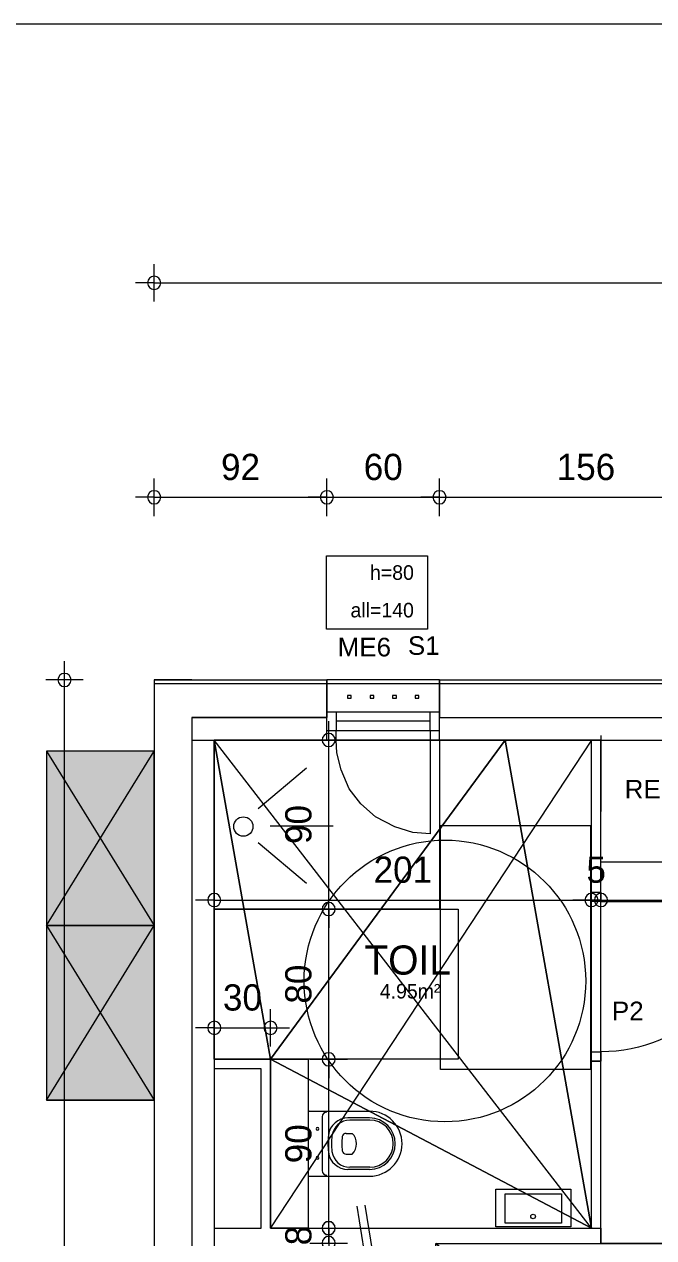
# Model space of a CAD drawing. Header units: metres. Extents: x 1.8 to 61.8, y -53.3 to -11.3.
# Drawn here: x 5.91 to 9.26, y -17.77 to -11.31 of the extents above; entities that cross this region are included whole.
import ezdxf
from ezdxf.enums import TextEntityAlignment as Align
from ezdxf.lldxf.tags import DXFTag

# ---------------------------------------------------------------- set-up
doc = ezdxf.new("R2010")
doc.units = ezdxf.units.M
doc.header["$MEASUREMENT"] = 0
for name, color, linetype in [('Calque commun', 7, 'Continuous'), ('Calque7', 7, 'Continuous'), ('Textes', 7, 'Continuous')]:
    doc.layers.add(name, color=color, linetype=linetype)
doc.styles.add('Arial9', font='arial.ttf', dxfattribs={"height": 0.098961})
doc.styles.add('Century Gothic10', font='GOTHIC.TTF', dxfattribs={"height": 0.077575})
doc.styles.add('Century Gothic15', font='GOTHIC.TTF', dxfattribs={"height": 0.139636})
doc.styles.add('Century Gothic18', font='GOTHIC.TTF', dxfattribs={"height": 0.155151})
tags = doc.linetypes.add('DASHDOT2', pattern=[0.5, 0.25, -0.125, 0, -0.125]).pattern_tags.tags
tags[10:11] = [DXFTag(74, 4), DXFTag(75, 0), DXFTag(340, '0'), DXFTag(46, 1.0), DXFTag(50, 0.0), DXFTag(44, 0.0), DXFTag(45, 0.0)]
tags[8:9] = [DXFTag(74, 4), DXFTag(75, 0), DXFTag(340, '0'), DXFTag(46, 1.0), DXFTag(50, 0.0), DXFTag(44, 0.0), DXFTag(45, 0.0)]
tags[6:7] = [DXFTag(74, 4), DXFTag(75, 0), DXFTag(340, '0'), DXFTag(46, 1.0), DXFTag(50, 0.0), DXFTag(44, 0.0), DXFTag(45, 0.0)]
tags[4:5] = [DXFTag(74, 4), DXFTag(75, 0), DXFTag(340, '0'), DXFTag(46, 1.0), DXFTag(50, 0.0), DXFTag(44, 0.0), DXFTag(45, 0.0)]
tags = doc.linetypes.add('HIDDEN', pattern=[0.375, 0.25, -0.125]).pattern_tags.tags
tags[6:7] = [DXFTag(74, 4), DXFTag(75, 0), DXFTag(340, '0'), DXFTag(46, 1.0), DXFTag(50, 0.0), DXFTag(44, 0.0), DXFTag(45, 0.0)]
tags[4:5] = [DXFTag(74, 4), DXFTag(75, 0), DXFTag(340, '0'), DXFTag(46, 1.0), DXFTag(50, 0.0), DXFTag(44, 0.0), DXFTag(45, 0.0)]
tags = doc.linetypes.add('HIDDEN2', pattern=[0.1875, 0.125, -0.0625]).pattern_tags.tags
tags[6:7] = [DXFTag(74, 4), DXFTag(75, 0), DXFTag(340, '0'), DXFTag(46, 1.0), DXFTag(50, 0.0), DXFTag(44, 0.0), DXFTag(45, 0.0)]
tags[4:5] = [DXFTag(74, 4), DXFTag(75, 0), DXFTag(340, '0'), DXFTag(46, 1.0), DXFTag(50, 0.0), DXFTag(44, 0.0), DXFTag(45, 0.0)]

# ---------------------------------------------------------------- blocks, each defined once
blk = doc.blocks.new('Block52915')
at = {"layer": 'Calque commun', "color": 7, "linetype": 'Continuous', "lineweight": 18}
for p, q in [((6.8015, -14.7998), (6.6016, -14.7998)), ((6.8015, -14.9998), (6.8016, -14.9998))]:
    blk.add_line(p, q, dxfattribs=at)
at = {"layer": 'Calque commun', "color": 7, "linetype": 'Continuous', "lineweight": 9}
blk.add_line((6.8015, -15.1198), (6.9216, -15.1198), dxfattribs=at)
blk = doc.blocks.new('Block52943')
at = {"layer": 'Calque commun', "color": 7, "linetype": 'Continuous', "lineweight": 18}
for p, q in [((6.6015, -14.7998), (7.5216, -14.7998)), ((8.1216, -14.7998), (9.6816, -14.7998)), ((10.4816, -14.7998), (11.9215, -14.7998))]:
    blk.add_line(p, q, dxfattribs=at)
at = {"layer": 'Calque commun', "color": 7, "linetype": 'Continuous', "lineweight": 9}
for p, q in [((6.8015, -14.9998), (7.5216, -14.9998)), ((8.1216, -14.9998), (9.6816, -14.9998)), ((10.4816, -14.9998), (11.9215, -14.9998)), ((6.9216, -15.1198), (7.5216, -15.1198)), ((8.1216, -15.1198), (9.6816, -15.1198)), ((10.4816, -15.1198), (11.9215, -15.1198))]:
    blk.add_line(p, q, dxfattribs=at)
blk = doc.blocks.new('Block52944')
at = {"layer": 'Calque commun', "color": 7, "linetype": 'Continuous', "lineweight": 18}
blk.add_line((6.6015, -16.8696), (6.6015, -23.7998), dxfattribs=at)
at = {"layer": 'Calque commun', "color": 7, "linetype": 'Continuous', "lineweight": 9}
for p, q in [((6.8015, -16.8696), (6.8015, -23.5998)), ((6.9216, -16.8696), (6.9216, -23.4798))]:
    blk.add_line(p, q, dxfattribs=at)
blk = doc.blocks.new('new18')
at = {"layer": 'Calque commun', "color": 5, "linetype": 'Continuous', "lineweight": 9}
blk.add_arc((0, 0), 0.5, 0, 359.99941, dxfattribs=at)
blk = doc.blocks.new('DimLine53045')
at = {"layer": 'Calque commun', "color": 5, "linetype": 'Continuous', "lineweight": 9}
for p, q in [((6.1238, -14.7998, 0), (6.1238, -14.6998, 0)), ((6.2238, -14.7998, 0), (6.0238, -14.7998, 0)), ((6.1238, -23.7998, 0), (6.1238, -14.7998, 0))]:
    blk.add_line(p, q, dxfattribs=at)
at = {"layer": 'Calque commun', "color": 5, "linetype": 'Continuous', "lineweight": 9, "xscale": 0.07000000029802322, "yscale": 0.07000000029802322, "zscale": 0.07000000029802322, "rotation": 90}
blk.add_blockref('new18', (6.1238, -14.7998, 0), dxfattribs=at)
blk = doc.blocks.new('new37')
at = {"layer": 'Calque commun', "color": 5, "linetype": 'Continuous', "lineweight": 9}
blk.add_arc((0, 0), 0.5, 0, 359.99941, dxfattribs=at)
blk = doc.blocks.new('new38')
at = {"layer": 'Calque commun', "color": 5, "linetype": 'Continuous', "lineweight": 9}
blk.add_arc((0, 0), 0.5, 0, 359.99941, dxfattribs=at)
blk = doc.blocks.new('DimLine53129')
at = {"layer": 'Calque commun', "color": 5, "linetype": 'Continuous', "lineweight": 9}
for p, q in [((7.5216, -13.9273), (7.5216, -13.7273)), ((8.1216, -13.9273), (8.1216, -13.7273)), ((7.5216, -13.8273), (7.4216, -13.8273)), ((7.5216, -13.8273), (8.1216, -13.8273)), ((8.1216, -13.8273), (8.2216, -13.8273))]:
    blk.add_line(p, q, dxfattribs=at)
at = {"layer": 'Calque commun', "color": 5, "linetype": 'Continuous', "lineweight": 9, "xscale": 0.07000000029802322, "yscale": 0.07000000029802322, "zscale": 0.07000000029802322}
for name, p in [('new37', (7.5216, -13.8273)), ('new38', (8.1216, -13.8273))]:
    blk.add_blockref(name, p, dxfattribs=at)
at = {"layer": 'Calque commun', "color": 5, "linetype": 'Continuous', "lineweight": 9, "style": 'Century Gothic15'}
blk.add_text('60', height=0.13964, dxfattribs=at).set_placement((7.8216, -13.7773), align=Align.BOTTOM_CENTER)
blk = doc.blocks.new('new41')
at = {"layer": 'Calque commun', "color": 5, "linetype": 'Continuous', "lineweight": 9}
blk.add_arc((0, 0), 0.5, 0, 359.99941, dxfattribs=at)
blk = doc.blocks.new('new42')
at = {"layer": 'Calque commun', "color": 5, "linetype": 'Continuous', "lineweight": 9}
blk.add_arc((0, 0), 0.5, 0, 359.99941, dxfattribs=at)
blk = doc.blocks.new('DimLine53145')
at = {"layer": 'Calque commun', "color": 5, "linetype": 'Continuous', "lineweight": 9}
for p, q in [((6.6016, -13.9273), (6.6016, -13.7273)), ((7.5216, -13.9273), (7.5216, -13.7273)), ((6.6016, -13.8273), (6.5016, -13.8273)), ((6.6016, -13.8273), (7.5216, -13.8273)), ((7.5216, -13.8273), (7.6216, -13.8273))]:
    blk.add_line(p, q, dxfattribs=at)
at = {"layer": 'Calque commun', "color": 5, "linetype": 'Continuous', "lineweight": 9, "xscale": 0.07000000029802322, "yscale": 0.07000000029802322, "zscale": 0.07000000029802322}
for name, p in [('new41', (6.6016, -13.8273)), ('new42', (7.5216, -13.8273))]:
    blk.add_blockref(name, p, dxfattribs=at)
at = {"layer": 'Calque commun', "color": 5, "linetype": 'Continuous', "lineweight": 9, "style": 'Century Gothic15'}
blk.add_text('92', height=0.13964, dxfattribs=at).set_placement((7.0616, -13.7773), align=Align.BOTTOM_CENTER)
blk = doc.blocks.new('new43')
at = {"layer": 'Calque commun', "color": 5, "linetype": 'Continuous', "lineweight": 9}
blk.add_arc((0, 0), 0.5, 0, 359.99941, dxfattribs=at)
blk = doc.blocks.new('new44')
at = {"layer": 'Calque commun', "color": 5, "linetype": 'Continuous', "lineweight": 9}
blk.add_arc((0, 0), 0.5, 0, 359.99941, dxfattribs=at)
blk = doc.blocks.new('DimLine53153')
at = {"layer": 'Calque commun', "color": 5, "linetype": 'Continuous', "lineweight": 9}
for p, q in [((8.1216, -13.9273), (8.1216, -13.7273)), ((9.6816, -13.9273), (9.6816, -13.7273)), ((8.1216, -13.8273), (8.0216, -13.8273)), ((8.1216, -13.8273), (9.6816, -13.8273)), ((9.6816, -13.8273), (9.7816, -13.8273))]:
    blk.add_line(p, q, dxfattribs=at)
at = {"layer": 'Calque commun', "color": 5, "linetype": 'Continuous', "lineweight": 9, "xscale": 0.07000000029802322, "yscale": 0.07000000029802322, "zscale": 0.07000000029802322}
for name, p in [('new43', (8.1216, -13.8273)), ('new44', (9.6816, -13.8273))]:
    blk.add_blockref(name, p, dxfattribs=at)
at = {"layer": 'Calque commun', "color": 5, "linetype": 'Continuous', "lineweight": 9, "style": 'Century Gothic15'}
blk.add_text('156', height=0.13964, dxfattribs=at).set_placement((8.9016, -13.7773), align=Align.BOTTOM_CENTER)
blk = doc.blocks.new('@PRES_1_$$_1-13')
at = {"layer": 'Calque commun', "color": 5, "linetype": 'Continuous', "lineweight": 9}
for p, q in [((0, 0.32), (0.6, 0.32)), ((0.6, 0.15), (0, 0.15)), ((0.05, 0.05), (0.05, 0.15)), ((0.55, 0.15), (0.55, 0.05)), ((0.05, 0.1), (0.55, 0.1)), ((0.6, 0.05), (0, 0.05)), ((0, 0), (0.6, 0))]:
    blk.add_line(p, q, dxfattribs=at)
blk = doc.blocks.new('@PRES_1_$$_1-14')
at = {"layer": 'Calque commun', "color": 0, "linetype": 'ByBlock', "lineweight": -2}
blk.add_line((0, 0), (0, 0.32), dxfattribs=at)
blk = doc.blocks.new('@PRES_1_$$_1-15')
at = {"layer": 'Calque commun', "color": 0, "linetype": 'ByBlock', "lineweight": -2}
blk.add_line((0, 0), (0, 0.32), dxfattribs=at)
blk = doc.blocks.new('INTER_2D_COMB5')
at = {"layer": 'Calque commun', "color": 0, "linetype": 'ByBlock', "lineweight": -2}
blk.add_blockref('@PRES_1_$$_1-13', (0, 0), dxfattribs=at)
at = {"layer": 'Calque commun', "color": 7, "linetype": 'Continuous', "lineweight": 9}
blk.add_blockref('@PRES_1_$$_1-14', (0, 0), dxfattribs=at)
at = {"layer": 'Calque commun', "color": 7, "linetype": 'Continuous', "lineweight": 9, "extrusion": (0, 0, -1), "xscale": -1, "yscale": -1, "zscale": -1, "rotation": -180}
blk.add_blockref('@PRES_1_$$_1-15', (-0.6, 0), dxfattribs=at)
blk = doc.blocks.new('PLACED_COMB5')
at = {"layer": 'Calque commun', "color": 0, "linetype": 'ByBlock', "lineweight": -2}
blk.add_blockref('INTER_2D_COMB5', (0, 0), dxfattribs=at)
blk = doc.blocks.new('new121')
at = {"layer": 'Calque commun', "color": 5, "linetype": 'Continuous', "lineweight": 9}
blk.add_arc((0, 0), 0.5, 0, 359.99941, dxfattribs=at)
blk = doc.blocks.new('new122')
at = {"layer": 'Calque commun', "color": 5, "linetype": 'Continuous', "lineweight": 9}
blk.add_arc((0, 0), 0.5, 0, 359.99941, dxfattribs=at)
blk = doc.blocks.new('DimLine55577')
at = {"layer": 'Calque commun', "color": 5, "linetype": 'Continuous', "lineweight": 9}
for p, q in [((6.6016, -12.7855), (6.6016, -12.5855)), ((13.2015, -12.7855), (13.2015, -12.5855)), ((6.6016, -12.6855), (6.5016, -12.6855)), ((6.6016, -12.6855), (13.2015, -12.6855)), ((13.2015, -12.6855), (13.3015, -12.6855))]:
    blk.add_line(p, q, dxfattribs=at)
at = {"layer": 'Calque commun', "color": 5, "linetype": 'Continuous', "lineweight": 9, "xscale": 0.07000000029802322, "yscale": 0.07000000029802322, "zscale": 0.07000000029802322}
for name, p in [('new121', (6.6016, -12.6855)), ('new122', (13.2015, -12.6855))]:
    blk.add_blockref(name, p, dxfattribs=at)
at = {"layer": 'Calque commun', "color": 5, "linetype": 'Continuous', "lineweight": 9, "style": 'Century Gothic15'}
blk.add_text('660', height=0.13964, dxfattribs=at).set_placement((9.9016, -12.6355), align=Align.BOTTOM_CENTER)
blk = doc.blocks.new('douche90x120')
at = {"layer": 'Calque commun', "color": 7, "linetype": 'Continuous', "lineweight": 9}
for p, q in [((-0.491, -0.1501), (-0.2333, -0.3664)), ((-0.6334, -0.4582), (-0.2969, -0.4582)), ((-0.491, -0.7635), (-0.2333, -0.5472))]:
    blk.add_line(p, q, dxfattribs=at)
blk.add_arc((-0.1549, -0.4608), 0.0514, 89.99999, 89.9994, dxfattribs=at)
mesh = blk.add_polyface(dxfattribs=at)
corners = [(-1.2, -0.9), (0, -0.9), (0, 0), (-1.2, 0)]
mesh.append_faces([[corners[k] for k in face] for face in [(0, 1, 2, 3)]], dxfattribs={"color": 7})
blk = doc.blocks.new('80x130')
at = {"layer": 'Calque commun', "color": 7, "linetype": 'HIDDEN', "lineweight": 9}
mesh = blk.add_polyface(dxfattribs=at)
corners = [(0, 0), (0, 1.3), (0.8, 1.3), (0.8, 0)]
mesh.append_faces([[corners[k] for k in face] for face in [(0, 1, 2, 3)]], dxfattribs={"color": 7})
blk = doc.blocks.new('xmodule1pd29')
at = {"layer": 'Calque commun', "color": 5, "linetype": 'Continuous', "lineweight": 9}
blk.add_arc((0, 0), 0.5, 0, 359.99941, dxfattribs=at)
blk = doc.blocks.new('xmodule1pd30')
at = {"layer": 'Calque commun', "color": 5, "linetype": 'Continuous', "lineweight": 9}
blk.add_arc((0, 0), 0.5, 0, 359.99941, dxfattribs=at)
blk = doc.blocks.new('DimLine53452-2')
at = {"layer": 'Calque commun', "color": 5, "linetype": 'Continuous', "lineweight": 9}
for p, q in [((6.9216, -16.9433), (6.9216, -16.7433)), ((8.9309, -16.9433), (8.9309, -16.7433)), ((6.9216, -16.8433), (6.8216, -16.8433)), ((6.9216, -16.8433), (8.9309, -16.8433)), ((8.9309, -16.8433), (9.0309, -16.8433))]:
    blk.add_line(p, q, dxfattribs=at)
at = {"layer": 'Calque commun', "color": 5, "linetype": 'Continuous', "lineweight": 9, "xscale": 0.07000000029802322, "yscale": 0.07000000029802322, "zscale": 0.07000000029802322}
for name, p in [('xmodule1pd29', (6.9216, -16.8433)), ('xmodule1pd30', (8.9309, -16.8433))]:
    blk.add_blockref(name, p, dxfattribs=at)
at = {"layer": 'Calque commun', "color": 5, "linetype": 'Continuous', "lineweight": 9, "style": 'Century Gothic15'}
blk.add_text('201', height=0.13964, dxfattribs=at).set_placement((7.9262, -16.7933), align=Align.BOTTOM_CENTER)
blk = doc.blocks.new('xmodule1pd31')
at = {"layer": 'Calque commun', "color": 5, "linetype": 'Continuous', "lineweight": 9}
blk.add_arc((0, 0), 0.5, 0, 359.99941, dxfattribs=at)
blk = doc.blocks.new('xmodule1pd32')
at = {"layer": 'Calque commun', "color": 5, "linetype": 'Continuous', "lineweight": 9}
blk.add_arc((0, 0), 0.5, 0, 359.99941, dxfattribs=at)
blk = doc.blocks.new('DimLine53460-2')
at = {"layer": 'Calque commun', "color": 5, "linetype": 'Continuous', "lineweight": 9}
for p, q in [((8.9309, -16.9433), (8.9309, -16.7433)), ((8.9816, -16.9433), (8.9816, -16.7433)), ((8.9309, -16.8433), (8.8309, -16.8433)), ((8.9309, -16.8433), (8.9816, -16.8433)), ((8.9816, -16.8433), (9.0816, -16.8433))]:
    blk.add_line(p, q, dxfattribs=at)
at = {"layer": 'Calque commun', "color": 5, "linetype": 'Continuous', "lineweight": 9, "xscale": 0.07000000029802322, "yscale": 0.07000000029802322, "zscale": 0.07000000029802322}
for name, p in [('xmodule1pd31', (8.9309, -16.8433)), ('xmodule1pd32', (8.9816, -16.8433))]:
    blk.add_blockref(name, p, dxfattribs=at)
at = {"layer": 'Calque commun', "color": 5, "linetype": 'Continuous', "lineweight": 9, "style": 'Century Gothic15'}
blk.add_text('5', height=0.1396, dxfattribs=at).set_placement((8.9562, -16.7933), align=Align.BOTTOM_CENTER)
blk = doc.blocks.new('xmodule1pd33')
at = {"layer": 'Calque commun', "color": 5, "linetype": 'Continuous', "lineweight": 9}
blk.add_arc((0, 0), 0.5, 0, 359.99941, dxfattribs=at)
blk = doc.blocks.new('xmodule1pd34')
at = {"layer": 'Calque commun', "color": 5, "linetype": 'Continuous', "lineweight": 9}
blk.add_arc((0, 0), 0.5, 0, 359.99941, dxfattribs=at)
blk = doc.blocks.new('DimLine53468-2')
at = {"layer": 'Calque commun', "color": 5, "linetype": 'Continuous', "lineweight": 9}
for p, q in [((8.9816, -16.9433), (8.9816, -16.7433)), ((11.5283, -16.9433), (11.5283, -16.7433)), ((8.9816, -16.8433), (8.8816, -16.8433)), ((8.9816, -16.8433), (11.5283, -16.8433)), ((11.5283, -16.8433), (11.6283, -16.8433))]:
    blk.add_line(p, q, dxfattribs=at)
at = {"layer": 'Calque commun', "color": 5, "linetype": 'Continuous', "lineweight": 9, "xscale": 0.07000000029802322, "yscale": 0.07000000029802322, "zscale": 0.07000000029802322}
for name, p in [('xmodule1pd33', (8.9816, -16.8433)), ('xmodule1pd34', (11.5283, -16.8433))]:
    blk.add_blockref(name, p, dxfattribs=at)
at = {"layer": 'Calque commun', "color": 5, "linetype": 'Continuous', "lineweight": 9, "style": 'Century Gothic15'}
blk.add_text('255', height=0.13964, dxfattribs=at).set_placement((10.2549, -16.7933), align=Align.BOTTOM_CENTER)
blk = doc.blocks.new('xmodule1pd37')
at = {"layer": 'Calque commun', "color": 5, "linetype": 'Continuous', "lineweight": 9}
blk.add_arc((0, 0), 0.5, 0, 359.99941, dxfattribs=at)
blk = doc.blocks.new('xmodule1pd38')
at = {"layer": 'Calque commun', "color": 5, "linetype": 'Continuous', "lineweight": 9}
blk.add_arc((0, 0), 0.5, 0, 359.99941, dxfattribs=at)
blk = doc.blocks.new('DimLine53484-2')
at = {"layer": 'Calque commun', "color": 5, "linetype": 'Continuous', "lineweight": 9}
for p, q in [((7.5311, -17.6912), (7.5311, -17.5912)), ((7.4311, -17.6912), (7.6311, -17.6912)), ((7.5311, -18.5912), (7.5311, -17.6912)), ((7.4311, -18.5912), (7.6311, -18.5912)), ((7.5311, -18.5912), (7.5311, -18.6912))]:
    blk.add_line(p, q, dxfattribs=at)
at = {"layer": 'Calque commun', "color": 5, "linetype": 'Continuous', "lineweight": 9, "xscale": 0.07000000029802322, "yscale": 0.07000000029802322, "zscale": 0.07000000029802322, "rotation": 90}
for name, p in [('xmodule1pd38', (7.5311, -17.6912)), ('xmodule1pd37', (7.5311, -18.5912))]:
    blk.add_blockref(name, p, dxfattribs=at)
at = {"layer": 'Calque commun', "color": 5, "linetype": 'Continuous', "lineweight": 9, "style": 'Century Gothic15'}
blk.add_text('90', height=0.13964, rotation=90, dxfattribs=at).set_placement((7.4811, -18.1412), align=Align.BOTTOM_CENTER)
blk = doc.blocks.new('xmodule1pd39')
at = {"layer": 'Calque commun', "color": 5, "linetype": 'Continuous', "lineweight": 9}
blk.add_arc((0, 0), 0.5, 0, 359.99941, dxfattribs=at)
blk = doc.blocks.new('xmodule1pd40')
at = {"layer": 'Calque commun', "color": 5, "linetype": 'Continuous', "lineweight": 9}
blk.add_arc((0, 0), 0.5, 0, 359.99941, dxfattribs=at)
blk = doc.blocks.new('DimLine53492-2')
at = {"layer": 'Calque commun', "color": 5, "linetype": 'Continuous', "lineweight": 9}
for p, q in [((7.5311, -16.8912), (7.5311, -16.7912)), ((7.4311, -16.8912), (7.6311, -16.8912)), ((7.5311, -17.6912), (7.5311, -16.8912)), ((7.4311, -17.6912), (7.6311, -17.6912)), ((7.5311, -17.6912), (7.5311, -17.7912))]:
    blk.add_line(p, q, dxfattribs=at)
at = {"layer": 'Calque commun', "color": 5, "linetype": 'Continuous', "lineweight": 9, "xscale": 0.07000000029802322, "yscale": 0.07000000029802322, "zscale": 0.07000000029802322, "rotation": 90}
for name, p in [('xmodule1pd40', (7.5311, -16.8912)), ('xmodule1pd39', (7.5311, -17.6912))]:
    blk.add_blockref(name, p, dxfattribs=at)
at = {"layer": 'Calque commun', "color": 5, "linetype": 'Continuous', "lineweight": 9, "style": 'Century Gothic15'}
blk.add_text('80', height=0.13964, rotation=90, dxfattribs=at).set_placement((7.4811, -17.2912), align=Align.BOTTOM_CENTER)
blk = doc.blocks.new('xmodule1pd41')
at = {"layer": 'Calque commun', "color": 5, "linetype": 'Continuous', "lineweight": 9}
blk.add_arc((0, 0), 0.5, 0, 359.99941, dxfattribs=at)
blk = doc.blocks.new('xmodule1pd42')
at = {"layer": 'Calque commun', "color": 5, "linetype": 'Continuous', "lineweight": 9}
blk.add_arc((0, 0), 0.5, 0, 359.99941, dxfattribs=at)
blk = doc.blocks.new('DimLine53500-2')
at = {"layer": 'Calque commun', "color": 5, "linetype": 'Continuous', "lineweight": 9}
for p, q in [((7.5311, -15.9912), (7.5311, -15.8912)), ((7.4311, -15.9912), (7.6311, -15.9912)), ((7.5311, -16.8912), (7.5311, -15.9912)), ((7.4311, -16.8912), (7.6311, -16.8912)), ((7.5311, -16.8912), (7.5311, -16.9912))]:
    blk.add_line(p, q, dxfattribs=at)
at = {"layer": 'Calque commun', "color": 5, "linetype": 'Continuous', "lineweight": 9, "xscale": 0.07000000029802322, "yscale": 0.07000000029802322, "zscale": 0.07000000029802322, "rotation": 90}
for name, p in [('xmodule1pd42', (7.5311, -15.9912)), ('xmodule1pd41', (7.5311, -16.8912))]:
    blk.add_blockref(name, p, dxfattribs=at)
at = {"layer": 'Calque commun', "color": 5, "linetype": 'Continuous', "lineweight": 9, "style": 'Century Gothic15'}
blk.add_text('90', height=0.13964, rotation=90, dxfattribs=at).set_placement((7.4811, -16.4412), align=Align.BOTTOM_CENTER)
blk = doc.blocks.new('xmodule1pd55')
at = {"layer": 'Calque commun', "color": 5, "linetype": 'Continuous', "lineweight": 9}
blk.add_arc((0, 0), 0.5, 0, 359.99941, dxfattribs=at)
blk = doc.blocks.new('xmodule1pd56')
at = {"layer": 'Calque commun', "color": 5, "linetype": 'Continuous', "lineweight": 9}
blk.add_arc((0, 0), 0.5, 0, 359.99941, dxfattribs=at)
blk = doc.blocks.new('DimLine55785-2')
at = {"layer": 'Calque commun', "color": 5, "linetype": 'Continuous', "lineweight": 9}
for p, q in [((6.9217, -17.6236), (6.9217, -17.4236)), ((7.2215, -17.6236), (7.2215, -17.4236)), ((6.9217, -17.5236), (6.8217, -17.5236)), ((6.9217, -17.5236), (7.2215, -17.5236)), ((7.2215, -17.5236), (7.3215, -17.5236))]:
    blk.add_line(p, q, dxfattribs=at)
at = {"layer": 'Calque commun', "color": 5, "linetype": 'Continuous', "lineweight": 9, "xscale": 0.07000000029802322, "yscale": 0.07000000029802322, "zscale": 0.07000000029802322}
for name, p in [('xmodule1pd55', (6.9217, -17.5236)), ('xmodule1pd56', (7.2215, -17.5236))]:
    blk.add_blockref(name, p, dxfattribs=at)
at = {"layer": 'Calque commun', "color": 5, "linetype": 'Continuous', "lineweight": 9, "style": 'Century Gothic15'}
blk.add_text('30', height=0.13964, dxfattribs=at).set_placement((7.0716, -17.4736), align=Align.BOTTOM_CENTER)
blk = doc.blocks.new('lavmain')
at = {"layer": 'Calque commun', "color": 7, "linetype": 'Continuous', "lineweight": 9}
for p, q in [((0.4, 0), (0, 0)), ((0, 0), (0, -0.2)), ((0.4, -0.2), (0.4, 0)), ((0.35, -0.02), (0.05, -0.02)), ((0.05, -0.02), (0.05, -0.1757)), ((0.35, -0.1757), (0.35, -0.02)), ((0.05, -0.1757), (0.35, -0.1757)), ((0, -0.2), (0.4, -0.2))]:
    blk.add_line(p, q, dxfattribs=at)
blk.add_arc((0.1993, -0.055), 0.0121, 90, 89.99941, dxfattribs=at)
blk = doc.blocks.new('xmodule1pd61')
at = {"layer": 'Calque commun', "color": 5, "linetype": 'Continuous', "lineweight": 9}
blk.add_arc((0, 0), 0.5, 0, 359.99941, dxfattribs=at)
blk = doc.blocks.new('xmodule1pd62')
at = {"layer": 'Calque commun', "color": 5, "linetype": 'Continuous', "lineweight": 9}
blk.add_arc((0, 0), 0.5, 0, 359.99941, dxfattribs=at)
blk = doc.blocks.new('DimLine59627-2')
at = {"layer": 'Calque commun', "color": 5, "linetype": 'Continuous', "lineweight": 9}
for p, q in [((7.5311, -18.5897), (7.5311, -18.4897)), ((7.4311, -18.5897), (7.6311, -18.5897)), ((7.5311, -18.6697), (7.5311, -18.5897)), ((7.4311, -18.6697), (7.6311, -18.6697)), ((7.5311, -18.6697), (7.5311, -18.7697))]:
    blk.add_line(p, q, dxfattribs=at)
at = {"layer": 'Calque commun', "color": 5, "linetype": 'Continuous', "lineweight": 9, "xscale": 0.07000000029802322, "yscale": 0.07000000029802322, "zscale": 0.07000000029802322, "rotation": 90}
for name, p in [('xmodule1pd62', (7.5311, -18.5897)), ('xmodule1pd61', (7.5311, -18.6697))]:
    blk.add_blockref(name, p, dxfattribs=at)
at = {"layer": 'Calque commun', "color": 5, "linetype": 'Continuous', "lineweight": 9, "style": 'Century Gothic15'}
blk.add_text('8', height=0.1396, rotation=90.00205, dxfattribs=at).set_placement((7.4811, -18.6297), align=Align.BOTTOM_CENTER)
blk = doc.blocks.new('60x65')
at = {"layer": 'Calque commun', "color": 7, "linetype": 'HIDDEN', "lineweight": 9}
mesh = blk.add_polyface(dxfattribs=at)
corners = [(0, 0.6), (0.65, 0.6), (0.65, 0), (0, 0)]
mesh.append_faces([[corners[k] for k in face] for face in [(0, 1, 2, 3)]], dxfattribs={"color": 7})
blk = doc.blocks.new('@PRES_1_$$_1-37')
at = {"layer": 'Calque commun', "color": 5, "linetype": 'Continuous', "lineweight": 9}
blk.add_line((0.05, 0.05), (0.05, 0.85), dxfattribs=at)
at = {"layer": 'Calque commun', "color": 5, "linetype": 'Continuous', "lineweight": 9, "extrusion": (0, 0, -1)}
blk.add_arc((-0.05, 0.05), 0.8, 90, 180, dxfattribs=at)
at = {"layer": 'Calque commun', "color": 5, "linetype": 'Continuous', "lineweight": 9}
mesh = blk.add_polyface(dxfattribs=at)
corners = [(0, 0), (0, 0.05), (0.05, 0.05), (0.05, 0)]
mesh.append_faces([[corners[k] for k in face] for face in [(0, 1, 2, 3)]], dxfattribs={"color": 5})
mesh = blk.add_polyface(dxfattribs=at)
corners = [(0.85, 0), (0.85, 0.05), (0.9, 0.05), (0.9, 0)]
mesh.append_faces([[corners[k] for k in face] for face in [(0, 1, 2, 3)]], dxfattribs={"color": 5})
blk = doc.blocks.new('@PRES_1_$$_1-38')
at = {"layer": 'Calque commun', "color": 0, "linetype": 'ByBlock', "lineweight": -2}
blk.add_line((0, 0), (0, 0.05), dxfattribs=at)
blk = doc.blocks.new('@PRES_1_$$_1-39')
at = {"layer": 'Calque commun', "color": 0, "linetype": 'ByBlock', "lineweight": -2}
blk.add_line((0, 0), (0, 0.05), dxfattribs=at)
blk = doc.blocks.new('INTER_2D_COMB13')
at = {"layer": 'Calque commun', "color": 0, "linetype": 'ByBlock', "lineweight": -2}
blk.add_blockref('@PRES_1_$$_1-37', (0, 0), dxfattribs=at)
at = {"layer": 'Calque7', "color": 15, "linetype": 'Continuous', "lineweight": 18}
blk.add_blockref('@PRES_1_$$_1-38', (0, 0), dxfattribs=at)
at = {"layer": 'Calque7', "color": 15, "linetype": 'Continuous', "lineweight": 18, "extrusion": (0, 0, -1), "xscale": -1, "yscale": -1, "zscale": -1, "rotation": -180}
blk.add_blockref('@PRES_1_$$_1-39', (-0.9, 0), dxfattribs=at)
blk = doc.blocks.new('PLACED_COMB13')
at = {"layer": 'Calque commun', "color": 0, "linetype": 'ByBlock', "lineweight": -2}
blk.add_blockref('INTER_2D_COMB13', (0, 0), dxfattribs=at)
blk = doc.blocks.new('xmodule1pd73')
at = {"layer": 'Calque commun', "color": 9, "linetype": 'HIDDEN2', "lineweight": 9}
for p, q in [((8.9316, -18.5912), (6.9216, -15.9912)), ((8.9316, -15.9912), (7.2215, -18.5893))]:
    blk.add_line(p, q, dxfattribs=at)
at = {"layer": 'Calque commun', "color": 15, "linetype": 'Continuous', "lineweight": 18}
for p, q in [((8.9816, -15.9912), (8.9316, -15.9912)), ((8.9316, -16.8015), (8.9316, -15.9912)), ((8.9816, -16.8015), (8.9816, -15.9912)), ((7.2215, -17.6912), (6.9216, -17.6912)), ((6.9216, -17.6912), (6.9216, -17.7412)), ((7.2215, -18.5912), (7.2215, -17.6912)), ((8.9316, -18.5912), (8.9316, -17.7015)), ((8.9816, -18.6413), (8.9816, -17.7015)), ((7.1715, -17.7412), (6.9216, -17.7412)), ((7.1715, -18.5912), (7.1715, -17.7412))]:
    blk.add_line(p, q, dxfattribs=at)
at = {"layer": 'Calque commun', "color": 7, "linetype": 'Continuous', "lineweight": 9}
blk.add_line((8.9816, -15.9912), (8.9816, -16.3712), dxfattribs=at)
at = {"layer": 'Calque commun', "color": 7, "linetype": 'DASHDOT2', "lineweight": 9}
for p, q in [((7.9117, -19.8805), (7.682, -18.474)), ((7.9557, -19.875), (7.7259, -18.4685))]:
    blk.add_line(p, q, dxfattribs=at)
at = {"layer": 'Calque commun', "color": 7, "linetype": 'Continuous', "lineweight": 18}
for p, q in [((6.9217, -18.5912), (6.9217, -18.6712)), ((6.9217, -18.5912), (7.1715, -18.5912)), ((7.2215, -18.5912), (8.9816, -18.5912)), ((8.9816, -18.5912), (8.9816, -18.6712))]:
    blk.add_line(p, q, dxfattribs=at)
at = {"layer": 'Calque commun', "color": 7, "linetype": 'HIDDEN', "lineweight": 9, "flags": 128}
blk.add_lwpolyline([(8.0716, -15.9412), (8.0716, -16.4912), (7.98, -16.4841), (7.883, -16.4529), (7.7807, -16.4009), (7.7027, -16.3316), (7.6403, -16.2518), (7.5969, -16.1496), (7.5744, -16.0594), (7.5716, -15.9912), (7.5716, -15.9412)], dxfattribs=at)
at = {"layer": 'Calque commun', "color": 7, "linetype": 'HIDDEN', "lineweight": 9, "extrusion": (0, -1.22461e-16, -1)}
blk.add_arc((-8.1504, -17.2743), 0.75, 269.99999, 269.9994, dxfattribs=at)
at = {"layer": 'Calque commun', "color": 5, "linetype": 'Continuous', "lineweight": 9}
for name in ['DimLine53500-2', 'DimLine53452-2', 'DimLine53460-2', 'DimLine53468-2', 'DimLine53492-2', 'DimLine55785-2', 'DimLine53484-2', 'DimLine59627-2']:
    blk.add_blockref(name, (0, 0), dxfattribs=at)
at = {"layer": 'Calque commun', "color": 0, "linetype": 'ByBlock', "lineweight": -2, "extrusion": (0, 0, -1), "xscale": -1, "yscale": -1, "zscale": -1, "rotation": -180}
blk.add_blockref('douche90x120', (-6.9216, -15.9912), dxfattribs=at)
at = {"layer": 'Calque commun', "color": 0, "linetype": 'ByBlock', "lineweight": -2}
for name, p, rotation in [('60x65', (9.5816, -16.6412), 90), ('PLACED_COMB13', (8.9316, -16.8015), -90.00000000000001), ('80x130', (8.2216, -17.6912), 90)]:
    blk.add_blockref(name, p, dxfattribs=dict(at, rotation=rotation))
blk.add_blockref('80x130', (8.1264, -17.746), dxfattribs=at)
at = {"layer": 'Calque commun', "color": 0, "linetype": 'ByBlock', "lineweight": -2, "extrusion": (0, 0, -1), "xscale": -1, "yscale": -1, "zscale": -1}
blk.add_blockref('lavmain', (-8.4207, -18.583), dxfattribs=at)
at = {"layer": 'Calque commun', "color": 9, "linetype": 'ByBlock', "lineweight": -2, "style": 'Century Gothic10'}
blk.add_text('4.95m²', height=0.07758, dxfattribs=at).set_placement((8.1264, -17.29), align=Align.TOP_RIGHT)
at = {"layer": 'Textes', "color": 5, "linetype": 'ByBlock', "lineweight": -2, "style": 'Arial9'}
for s, p in [('REF', (9.1079, -16.332)), ('P2', (9.04, -17.5129))]:
    blk.add_text(s, height=0.09896, dxfattribs=at).set_placement(p, align=Align.BOTTOM_LEFT)
at = {"layer": 'Textes', "color": 5, "linetype": 'ByBlock', "lineweight": -2, "style": 'Century Gothic18'}
blk.add_text('TOIL', height=0.15515, dxfattribs=at).set_placement((8.1826, -17.0851), align=Align.TOP_RIGHT)
at = {"layer": 'Calque commun', "color": 9, "linetype": 'Continuous', "lineweight": 9}
mesh = blk.add_polyface(dxfattribs=at)
corners = [(7.2215, -17.6912), (8.9316, -18.5912), (8.4705, -15.9912), (6.9216, -15.9912), (7.2215, -18.5893), (8.9305, -15.9912), (6.9217, -17.6912)]
mesh.append_faces([[corners[k] for k in face] for face in [(3, 0, 2)]], dxfattribs={"vtx0": -1, "vtx1": -1, "color": 9})
mesh.append_faces([[corners[k] for k in face] for face in [(0, 1, 2)]], dxfattribs={"vtx0": -1, "vtx1": -1, "vtx2": -1, "color": 9})
mesh.append_faces([[corners[k] for k in face] for face in [(5, 2, 1)]], dxfattribs={"vtx1": -1, "color": 9})
mesh.append_faces([[corners[k] for k in face] for face in [(0, 4, 1), (3, 6, 0)]], dxfattribs={"vtx2": -1, "color": 9})
mesh = blk.add_polyface(dxfattribs=at)
corners = [(8.9816, -18.6712), (8.9816, -15.9912), (11.5315, -15.9912), (11.5215, -18.6712)]
mesh.append_faces([[corners[k] for k in face] for face in [(0, 1, 2, 3)]], dxfattribs={"color": 9})
mesh = blk.add_polyface(dxfattribs=at)
corners = [(8.1016, -18.6712), (8.9415, -19.5712), (8.1016, -19.5712), (12.5815, -19.6158), (12.9215, -19.6158), (12.9215, -24.3512), (8.9415, -20.5513), (9.2215, -20.5513), (8.9415, -20.6013), (12.5815, -19.0635), (11.5815, -18.6712), (9.2215, -19.6512), (8.9416, -19.6512), (6.9216, -24.3512), (12.8815, -19.0635), (12.8815, -16.2714), (6.9216, -20.6013), (11.5815, -16.2714)]
mesh.append_faces([[corners[k] for k in face] for face in [(0, 1, 2), (15, 10, 17)]], dxfattribs={"vtx0": -1, "color": 9})
mesh.append_faces([[corners[k] for k in face] for face in [(7, 3, 5), (0, 11, 1), (7, 10, 3), (9, 10, 15), (7, 13, 8)]], dxfattribs={"vtx0": -1, "vtx1": -1, "vtx2": -1, "color": 9})
mesh.append_faces([[corners[k] for k in face] for face in [(7, 5, 13)]], dxfattribs={"vtx0": -1, "vtx2": -1, "color": 9})
mesh.append_faces([[corners[k] for k in face] for face in [(6, 7, 8), (14, 9, 15)]], dxfattribs={"vtx1": -1, "color": 9})
mesh.append_faces([[corners[k] for k in face] for face in [(9, 3, 10), (7, 11, 10), (0, 10, 11)]], dxfattribs={"vtx1": -1, "vtx2": -1, "color": 9})
mesh.append_faces([[corners[k] for k in face] for face in [(3, 4, 5), (11, 12, 1), (13, 16, 8)]], dxfattribs={"vtx2": -1, "color": 9})
blk = doc.blocks.new('wc suspendu')
at = {"layer": 'Calque commun', "color": 15, "linetype": 'Continuous', "lineweight": 9}
for p, q in [((-0.173, -0.0497), (-0.173, -0.0515)), ((-0.173, -0.0497), (-0.173, -0.372)), ((0.168, -0.0447), (-0.168, -0.0447)), ((0.173, -0.0497), (0.173, -0.0515)), ((0.173, -0.0497), (0.173, -0.372)), ((0.1434, -0.1197), (-0.1434, -0.1197)), ((-0.137, -0.372), (-0.137, -0.2571)), ((-0.055, -0.2465), (-0.0551, -0.2797)), ((0.055, -0.2465), (0.0551, -0.2797)), ((0.137, -0.372), (0.137, -0.2571)), ((-0.1257, -0.3727), (-0.1257, -0.2673)), ((0.1257, -0.3727), (0.1257, -0.2673))]:
    blk.add_line(p, q, dxfattribs=at)
for centre, radius, start, end in [((-0.168, -0.0497), 0.005, 90, 180), ((0.168, -0.0497), 0.005, 0, 90), ((-0.1434, -0.1447), 0.025, 90, 180), ((-0.0756, -0.0946), 0.0075, 0, 359.99941), ((0.0794, -0.0946), 0.0075, 0, 359.99941), ((0.1434, -0.1447), 0.025, 0, 90), ((-0.032, -0.2571), 0.105, 97.50497, 180), ((-0.0294, -0.2673), 0.0963, 97.50497, 180), ((0, -0.5), 0.35, 90, 97.50497), ((0, -0.4902), 0.3211, 90, 97.50497), ((0, -0.5), 0.35, 82.49503, 90), ((0, -0.4902), 0.3211, 82.49503, 90), ((0.0294, -0.2673), 0.0963, 0, 82.49502), ((0.032, -0.2571), 0.105, 0, 82.49502), ((-0.035, -0.2465), 0.02, 97.86215, 180), ((0, -0.5), 0.2759, 90, 97.86215), ((0, -0.5), 0.2759, 82.13785, 90), ((0.035, -0.2465), 0.02, 0, 82.13785), ((0, -0.2241), 0.0783, 225.26952, 314.73049), ((0, -0.372), 0.173, 180, 270), ((0, -0.372), 0.137, 180, 270), ((0, -0.3727), 0.1257, 180, 270), ((0, -0.372), 0.137, 270, 0), ((0, -0.372), 0.173, 270, 0), ((0, -0.3727), 0.1257, 270, 0)]:
    blk.add_arc(centre, radius, start, end, dxfattribs=at)
blk = doc.blocks.new('Block60854')
at = {"layer": 'Calque commun', "color": 7, "linetype": 'Continuous', "lineweight": 18}
blk.add_line((6.6015, -14.7998), (6.6015, -16.8696), dxfattribs=at)
at = {"layer": 'Calque commun', "color": 7, "linetype": 'Continuous', "lineweight": 9}
for p, q in [((6.8015, -14.9998), (6.8015, -16.8696)), ((6.9216, -15.1198), (6.9216, -16.8696))]:
    blk.add_line(p, q, dxfattribs=at)

msp = doc.modelspace()

# ---------------------------------------------------------------- linework, layer by layer
at = {"layer": 'Calque commun', "color": 12, "linetype": 'Continuous', "lineweight": 18}
for p, q in [((7.5216, -14.7998), (7.5216, -14.9998)), ((8.1216, -14.7998), (8.1216, -14.9998)), ((7.5216, -14.9998), (6.8015, -15.0001)), ((6.8015, -15.0001), (6.8015, -23.6001)), ((8.1216, -14.9998), (9.2167, -15.0001)), ((8.1216, -14.9998), (9.2167, -15.0001)), ((9.2167, -15.0001), (9.6816, -14.9998))]:
    msp.add_line(p, q, dxfattribs=at)
at = {"layer": 'Calque commun', "color": 7, "linetype": 'Continuous', "lineweight": 9}
for p, q in [((8.9805, -15.0948), (8.9816, -15.1198)), ((8.1216, -15.1198), (6.9216, -15.1198))]:
    msp.add_line(p, q, dxfattribs=at)
at = {"layer": 'Calque commun', "color": 7, "linetype": 'HIDDEN', "lineweight": 9, "flags": 128}
for points in [[(8.0716, -15.0698), (8.0716, -15.6198), (7.98, -15.6127), (7.883, -15.5815), (7.7807, -15.5295), (7.7027, -15.4602), (7.6403, -15.3804), (7.5969, -15.2782), (7.5744, -15.188), (7.5716, -15.1198), (7.5716, -15.0698)], [(6.0275, -15.1783), (6.0275, -16.1078), (6.6015, -16.1078), (6.6015, -15.1783), (6.0275, -15.1783), (6.6015, -16.1078), (6.0275, -16.1078), (6.6015, -15.1783)], [(6.0275, -16.1078), (6.0275, -17.0373), (6.6015, -17.0373), (6.6015, -16.1078), (6.0275, -16.1078), (6.6015, -17.0373), (6.0275, -17.0373), (6.6015, -16.1078)]]:
    msp.add_lwpolyline(points, dxfattribs=at)
at = {"layer": 'Calque commun', "color": 9, "linetype": 'Continuous', "lineweight": 9}
msp.add_polyline3d([(26.0015, -14.8198, 0), (19.4015, -14.8198, 0), (19.4015, -16.6552, 0), (13.0015, -16.6552, 0), (13.2015, -16.6552, 0), (13.2015, -14.8198, 0), (6.6015, -14.8198, 0), (6.6015, -23.8198, 0), (13.0015, -23.8198, 0), (13.0015, -25.6552, 0), (19.6015, -25.6552, 0), (19.6015, -23.8198, 0), (26.0015, -23.8198, 0)], close=True, dxfattribs=at)
at = {"layer": 'Calque commun', "color": 43, "linetype": 'HIDDEN', "lineweight": 9}
msp.add_trace([(6.6015, -15.1783), (6.0275, -15.1783), (6.6015, -17.0373), (6.0275, -17.0373)], dxfattribs=at)

# ---------------------------------------------------------------- block references
at = {"layer": 'Calque commun', "color": 5, "linetype": 'Continuous', "lineweight": 9}
for name in ['DimLine55577', 'DimLine53145', 'DimLine53129', 'DimLine53153', 'DimLine53045']:
    msp.add_blockref(name, (0, 0), dxfattribs=at)
at = {"layer": 'Calque commun', "color": 0, "linetype": 'ByBlock', "lineweight": -2}
for name, p in [('Block52943', (0, 0)), ('Block60854', (0, 0)), ('Block52915', (0, 0)), ('xmodule1pd73', (0, 0.8716)), ('Block52944', (0, 0))]:
    msp.add_blockref(name, p, dxfattribs=at)
at = {"layer": 'Calque commun', "color": 0, "linetype": 'ByBlock', "lineweight": -2, "extrusion": (0, 0, -1), "xscale": -1, "yscale": -1, "zscale": -1, "rotation": -180}
msp.add_blockref('PLACED_COMB5', (-8.1216, -15.1198), dxfattribs=at)
at = {"layer": 'Calque commun', "color": 0, "linetype": 'ByBlock', "lineweight": -2, "rotation": 90}
msp.add_blockref('wc suspendu', (7.3769, -17.269), dxfattribs=at)

# ---------------------------------------------------------------- texts
at = {"layer": 'Calque commun', "color": 5, "linetype": 'ByBlock', "lineweight": -2, "insert": (7.9849, -14.1892), "char_height": 0.07758, "attachment_point": 3, "line_spacing_factor": 1.546883, "style": 'Century Gothic10'}
msp.add_mtext('h=80\\Pall=140', dxfattribs=at)
at = {"layer": 'Textes', "color": 5, "linetype": 'ByBlock', "lineweight": -2, "style": 'Arial9'}
for s, p in [('ME6', (7.579, -14.704)), ('S1', (7.9532, -14.6958))]:
    msp.add_text(s, height=0.09896, dxfattribs=at).set_placement(p, align=Align.BOTTOM_LEFT)

# ---------------------------------------------------------------- meshes
at = {"layer": 'Calque commun', "color": 7, "linetype": 'Continuous', "lineweight": 9}
mesh = msp.add_polyface(dxfattribs=at)
corners = [(61.7636, -11.3086), (1.7636, -11.3086), (1.7636, -53.3086), (61.7636, -53.3086)]
mesh.append_faces([[corners[k] for k in face] for face in [(0, 1, 2, 3)]], dxfattribs={"color": 7})
at = {"layer": 'Calque commun', "color": 11, "linetype": 'Continuous', "lineweight": 18}
mesh = msp.add_polyface(dxfattribs=at)
corners = [(7.519, -14.1384), (8.0574, -14.1384), (8.0574, -14.5291), (7.519, -14.5291)]
mesh.append_faces([[corners[k] for k in face] for face in [(0, 1, 2, 3)]], dxfattribs={"color": 11})
at = {"layer": 'Calque commun', "color": 25, "linetype": 'Continuous', "lineweight": 18}
mesh = msp.add_polyface(dxfattribs=at)
corners = [(7.6516, -14.8821), (7.6316, -14.8821), (7.6316, -14.8971), (7.6516, -14.8971)]
mesh.append_faces([[corners[k] for k in face] for face in [(0, 1, 2, 3)]], dxfattribs={"color": 25})
mesh = msp.add_polyface(dxfattribs=at)
corners = [(7.7716, -14.8821), (7.7516, -14.8821), (7.7516, -14.8971), (7.7716, -14.8971)]
mesh.append_faces([[corners[k] for k in face] for face in [(0, 1, 2, 3)]], dxfattribs={"color": 25})
mesh = msp.add_polyface(dxfattribs=at)
corners = [(7.8916, -14.8821), (7.8716, -14.8821), (7.8716, -14.8971), (7.8916, -14.8971)]
mesh.append_faces([[corners[k] for k in face] for face in [(0, 1, 2, 3)]], dxfattribs={"color": 25})
mesh = msp.add_polyface(dxfattribs=at)
corners = [(8.0116, -14.8821), (7.9916, -14.8821), (7.9916, -14.8971), (8.0116, -14.8971)]
mesh.append_faces([[corners[k] for k in face] for face in [(0, 1, 2, 3)]], dxfattribs={"color": 25})
at = {"layer": 'Calque commun', "color": 7, "linetype": 'Continuous', "lineweight": 9}
mesh = msp.add_polyface(dxfattribs=at)
corners = [(7.4215, -17.7181), (7.2215, -17.7181), (7.2215, -16.8198), (7.4215, -16.8198)]
mesh.append_faces([[corners[k] for k in face] for face in [(0, 1, 2, 3)]], dxfattribs={"color": 7})

doc.saveas('drawing.dxf')
